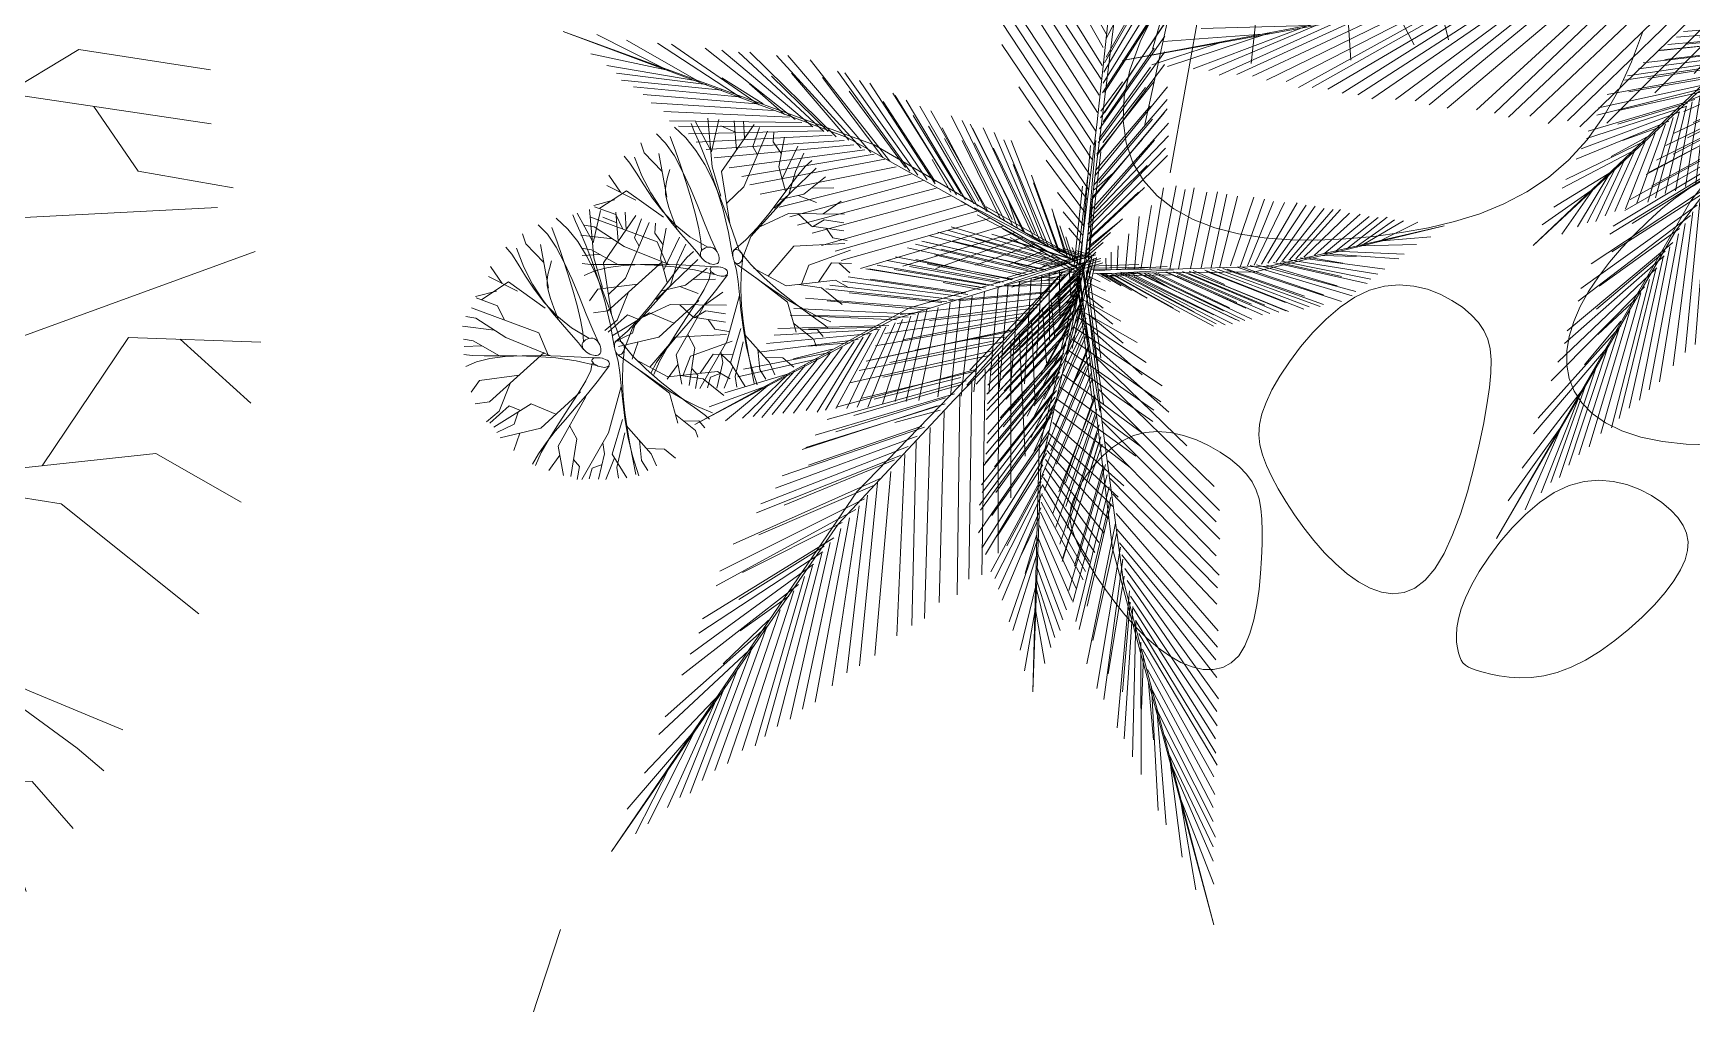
# Model space of a CAD drawing. Header units: metres. Extents: x 2 to 659295185, y -28 to 1124222152.
# Drawn here: x 658248.825 to 658249.57, y 1124154.619 to 1124155.054 of the extents above; entities that cross this region are included whole.
import ezdxf

# ---------------------------------------------------------------- set-up
doc = ezdxf.new("R2010")
doc.units = ezdxf.units.M
doc.header["$MEASUREMENT"] = 0
doc.linetypes.add('0', pattern=[0])
doc.layers.get('0').update_dxf_attribs({"linetype": 'CONTINUOUS'})
doc.layers.add('DPIC_Poligonal P1', color=7, linetype='CONTINUOUS', lineweight=50, true_color=0x46387c)

# ---------------------------------------------------------------- blocks, each defined once
blk = doc.blocks.new('FRESNO2')
at = {"color": 104, "linetype": '0', "lineweight": 0}
for p, q in [((-0.0331, 1.4824), (-0.0104, 1.605)), ((0.0954, 1.5304), (0.1462, 1.6097)), ((-0.5037, 1.1838), (-0.5017, 1.5355)), ((0.0963, 1.1896), (0.0954, 1.5304)), ((0.547, 1.358), (0.5503, 1.5502)), ((-0.6999, 1.2698), (-0.7295, 1.4634)), ((0.0959, 1.3288), (-0.0331, 1.4824)), ((0.7044, 1.2605), (0.7894, 1.415)), ((0.6885, 1.1683), (0.547, 1.358)), ((0.8559, 1.2138), (0.9079, 1.3602)), ((-0.9085, 1.1664), (-0.8961, 1.3559)), ((-0.8473, 1.0834), (-1.0042, 1.2961)), ((-0.2344, 0.7977), (-0.6999, 1.2698)), ((-0.0771, 0.9484), (0.1651, 1.2852)), ((0.6193, 0.7652), (0.7044, 1.2605)), ((0.6647, 1.0294), (0.8559, 1.2138)), ((1.0309, 0.8549), (1.1564, 1.2033)), ((-0.637, 0.8662), (-1.1385, 1.1749)), ((-0.3532, 0.9182), (-0.5037, 1.1838)), ((-0.5394, 1.1071), (-0.8473, 1.0834)), ((1.1325, 1.0135), (1.2291, 1.1206)), ((-1.1198, 0.8923), (-1.2111, 1.0615)), ((-0.7103, 0.5492), (-1.161, 1.0617)), ((0.7051, 0.813), (1.1325, 1.0135)), ((1.0511, 0.9108), (1.3464, 0.9986)), ((-1.0664, 0.5702), (-1.2838, 0.948)), ((-0.3793, 0.9446), (-0.637, 0.8662)), ((-0.0679, 0.4112), (-0.0771, 0.9484)), ((1.0908, 0.7724), (1.4056, 0.9208)), ((-1.236, 0.6486), (-1.3675, 0.8798)), ((-1.1657, 0.7427), (-1.1198, 0.8923)), ((0.5846, 0.6774), (1.0309, 0.8549)), ((1.2245, 0.8354), (1.344, 0.7622)), ((-1.0062, 0.225), (-1.4655, 0.8157)), ((-0.1475, 0.315), (-0.2344, 0.7977)), ((1.344, 0.7622), (1.4805, 0.8194)), ((0.9929, 0.6637), (1.0908, 0.7724)), ((0.8378, 0.6406), (1.548, 0.7466)), ((1.4298, 0.6156), (1.5845, 0.7011)), ((-1.29, 0.5899), (-1.571, 0.673)), ((-1.0654, 0.5848), (-1.236, 0.6486)), ((0.2517, 0.393), (0.8378, 0.6406)), ((1.1661, 0.3599), (1.6065, 0.6108)), ((1.4067, 0.4969), (1.4298, 0.6156)), ((-1.0843, 0.3254), (-1.0664, 0.5702)), ((-0.1866, 0.532), (-0.7103, 0.5492)), ((1.3948, 0.2242), (1.6553, 0.5218)), ((-1.4575, 0.2533), (-1.6483, 0.4869)), ((-1.275, 0.1761), (-1.3529, 0.425)), ((1.086, 0.1751), (1.1661, 0.3599)), ((-1.3367, 0.2248), (-1.6926, 0.3088)), ((1.4763, 0.3173), (1.7254, 0.3286)), ((-1.0835, 0.0249), (-1.3367, 0.2248)), ((-0.6317, 0.0371), (-1.0062, 0.225)), ((0.6514, 0.106), (1.3948, 0.2242)), ((-0.9447, 0.0362), (-1.7076, 0.1415)), ((-1.2144, 0.0106), (-1.4141, -0.2591)), ((0.6413, 0.0102), (1.3521, -0.104)), ((1.081, -0.0605), (1.1765, -0.4034)), ((-1.3163, -0.127), (-1.7884, -0.2331)), ((1.3521, -0.104), (1.7868, -0.4498)), ((1.5747, -0.2812), (1.8046, -0.2026)), ((-1.4141, -0.2591), (-1.7715, -0.4465)), ((-0.4201, -0.3034), (-0.8925, -0.8179)), ((-1.5717, -0.3417), (-1.6275, -0.5238)), ((1.1765, -0.4034), (1.7269, -0.6045)), ((1.3704, -0.4742), (1.5299, -0.4131)), ((1.5299, -0.4131), (1.7578, -0.5252)), ((-0.9163, -0.4583), (-1.6919, -0.6711)), ((-0.6035, -0.5032), (-0.9163, -0.4583)), ((1.3323, -0.4603), (1.379, -0.6174)), ((-1.6275, -0.5238), (-1.7348, -0.5978)), ((-1.3625, -0.5807), (-1.4095, -0.6981)), ((0.5101, -0.5865), (0.6944, -1.2177)), ((-0.628, -0.6235), (-0.8637, -0.9568)), ((0.5322, -0.6229), (0.3723, -0.9104)), ((1.379, -0.6174), (1.7198, -0.678)), ((0.5331, -0.6939), (1.4997, -0.8543)), ((1.1369, -0.7941), (1.5194, -0.6789)), ((1.5194, -0.6789), (1.7308, -0.7232)), ((-1.4095, -0.6981), (-1.6644, -0.7841)), ((0.978, -0.7677), (1.3589, -1.1395)), ((-0.8925, -0.8179), (-1.6512, -0.8688)), ((-1.428, -0.8538), (-1.6, -1.0069)), ((-1.2384, -0.8411), (-1.5235, -1.1054)), ((1.4997, -0.8543), (1.6374, -0.988)), ((0.3723, -0.9104), (0.6688, -1.8195)), ((-0.8637, -0.9568), (-1.3339, -1.4019)), ((-1.418, -1.0076), (-1.3622, -1.2011)), ((-1.0154, -1.0856), (-1.4112, -1.2787)), ((-1.0262, -1.1107), (-1.1944, -1.5005)), ((0.9355, -1.1333), (0.998, -1.5285)), ((1.3589, -1.1395), (1.5485, -1.1268)), ((-0.172, -1.1797), (-0.5622, -1.6244)), ((0.6944, -1.2177), (0.7398, -1.6917)), ((0.5239, -1.3751), (0.4316, -1.5661)), ((0.7118, -1.3987), (0.9321, -1.762)), ((0.9777, -1.4005), (1.133, -1.5793)), ((-0.4022, -1.4421), (-0.4479, -1.7802)), ((0.1139, -1.4761), (0.2001, -1.902)), ((0.998, -1.5285), (1.0618, -1.6468)), ((0.4316, -1.5661), (0.5268, -1.854)), ((0.16, -1.7039), (0.0771, -1.9636)), ((0.2873, -1.7005), (0.5168, -1.8711)), ((0.7398, -1.6917), (0.8036, -1.81)), ((-0.4479, -1.7802), (-0.5241, -1.8991))]:
    blk.add_line(p, q, dxfattribs=at)
at = {"color": 100, "linetype": '0', "lineweight": 0}
for points in [[(-0.0491, 0.1), (-0.0587, 0.2254), (-0.0659, 0.379), (-0.0737, 0.5548), (-0.0851, 0.7469), (-0.1031, 0.9494), (-0.1306, 1.1565), (-0.1706, 1.3621), (-0.2261, 1.5605)], [(-0.2135, 0.0148), (-0.1632, 0.2552), (-0.1344, 0.5061), (-0.1223, 0.7558), (-0.1218, 0.9928), (-0.1281, 1.2055), (-0.1363, 1.3823), (-0.1415, 1.5116), (-0.1387, 1.5818)], [(-0.0576, 0.057), (0.0135, 0.1518), (0.117, 0.2608), (0.2461, 0.3858), (0.3941, 0.5285), (0.5542, 0.6907), (0.7194, 0.8743), (0.8831, 1.081), (1.0384, 1.3126)], [(-0.175, 0.11), (0.009, 0.2262), (0.1801, 0.3555), (0.3405, 0.4954), (0.492, 0.6436), (0.6366, 0.7974), (0.7764, 0.9546), (0.9132, 1.1126), (1.049, 1.2689)], [(0.2479, -0.1048), (0.3331, -0.0585), (0.4819, -0.0249), (0.6778, 0.0001), (0.9041, 0.0211), (1.1445, 0.0423), (1.3823, 0.0681), (1.6011, 0.103), (1.7844, 0.1512)], [(-0.157, 0.1195), (-0.4538, 0.023), (-1.2066, 0.0712), (-1.502, -0.047), (-1.7644, -0.1109)], [(0.1364, 0.0937), (0.3733, 0.1024), (0.6072, 0.1), (0.8356, 0.0912), (1.0555, 0.0803), (1.2642, 0.072), (1.4588, 0.0707), (1.6367, 0.081), (1.795, 0.1074)], [(-0.1662, -0.0417), (-0.3786, -0.0008), (-0.6059, 0.0189), (-0.8386, 0.0234), (-1.0673, 0.0189), (-1.2825, 0.0113), (-1.4747, 0.0067), (-1.6346, 0.0113), (-1.7526, 0.0309)], [(-0.0975, 0.0027), (-0.3138, -0.2415), (-0.5044, -0.486), (-0.6699, -0.7234), (-0.8109, -0.9457), (-0.9278, -1.1456), (-1.0213, -1.3153), (-1.0919, -1.4471), (-1.1401, -1.5336)], [(-0.2135, 0.0148), (-0.3533, -0.2016), (-0.4888, -0.416), (-0.6156, -0.6286), (-0.7292, -0.8398), (-0.8255, -1.0498), (-0.9, -1.2591), (-0.9484, -1.4678), (-0.9663, -1.6765)], [(0.1116, -0.0379), (0.2739, -0.2689), (0.4344, -0.4922), (0.5925, -0.7029), (0.7477, -0.8961), (0.8994, -1.0669), (1.047, -1.2104), (1.1898, -1.3217), (1.3274, -1.3959)], [(0.2379, -0.0418), (0.355, -0.2897), (0.4934, -0.5265), (0.6432, -0.7487), (0.7945, -0.9527), (0.9375, -1.135), (1.0623, -1.2919), (1.1589, -1.4198), (1.2175, -1.5153)], [(-0.0192, -0.208), (-0.1047, -0.3756), (-0.2135, -0.5701), (-0.3347, -0.7825), (-0.4575, -1.0042), (-0.5711, -1.2264), (-0.6647, -1.4405), (-0.7276, -1.6375), (-0.7488, -1.8088)], [(0.1764, -0.3079), (0.1495, -0.4148), (0.1231, -0.559), (0.0919, -0.7342), (0.0504, -0.9337), (-0.0065, -1.151), (-0.0842, -1.3796), (-0.1881, -1.6128), (-0.3234, -1.8442)], [(0.0127, -0.345), (0.0515, -0.6118), (0.0473, -0.8651), (0.0115, -1.1023), (-0.0447, -1.3212), (-0.11, -1.5194), (-0.1731, -1.6942), (-0.2228, -1.8435), (-0.2477, -1.9647)], [(0.0961, -0.3746), (0.002, -0.4607), (-0.1075, -0.5844), (-0.2281, -0.7373), (-0.355, -0.911), (-0.4838, -1.097), (-0.6098, -1.2868), (-0.7284, -1.4722), (-0.8351, -1.6446)]]:
    blk.add_lwpolyline(points, dxfattribs=at)
for points in [[(-0.1686, -0.0388), (-0.1533, -0.0356), (-0.1366, -0.0276), (-0.1194, -0.016), (-0.1025, -0.0015), (-0.0867, 0.0149), (-0.073, 0.0322), (-0.0622, 0.0496), (-0.0552, 0.066), (-0.0526, 0.0807), (-0.054, 0.0936), (-0.0589, 0.1045), (-0.0667, 0.1134), (-0.077, 0.1202), (-0.0891, 0.125), (-0.1025, 0.1277), (-0.1167, 0.1282), (-0.131, 0.1265), (-0.1452, 0.1227), (-0.159, 0.1168), (-0.1718, 0.109), (-0.1835, 0.0993), (-0.1937, 0.0878), (-0.202, 0.0745), (-0.208, 0.0597), (-0.2117, 0.0434), (-0.2127, 0.0264), (-0.2114, 0.0097), (-0.2075, -0.0058), (-0.2013, -0.0194), (-0.1927, -0.03), (-0.1818, -0.0367)], [(0.0937, 0.0251), (0.0976, 0.0042), (0.1051, -0.0183), (0.1155, -0.0414), (0.1279, -0.064), (0.1419, -0.0852), (0.1566, -0.104), (0.1714, -0.1193), (0.1855, -0.1301), (0.1984, -0.1357), (0.2098, -0.1364), (0.2196, -0.1325), (0.2276, -0.1247), (0.2337, -0.1133), (0.2376, -0.099), (0.2394, -0.0821), (0.2387, -0.0631), (0.2355, -0.0427), (0.2301, -0.0214), (0.2227, -0.0001), (0.2135, 0.0205), (0.2029, 0.0396), (0.1911, 0.0566), (0.1783, 0.0707), (0.165, 0.081), (0.1513, 0.0871), (0.1378, 0.089), (0.1251, 0.0869), (0.1138, 0.0811), (0.1044, 0.0718), (0.0976, 0.0592), (0.0938, 0.0435)], [(-0.0246, -0.2816), (-0.0155, -0.305), (-0.001, -0.3256), (0.0176, -0.343), (0.0391, -0.3568), (0.0621, -0.3667), (0.0854, -0.3721), (0.1077, -0.3727), (0.1277, -0.368), (0.1444, -0.358), (0.1577, -0.3431), (0.1677, -0.3244), (0.1745, -0.3026), (0.1782, -0.2787), (0.179, -0.2535), (0.177, -0.2279), (0.1723, -0.2028), (0.1651, -0.179), (0.1556, -0.1572), (0.144, -0.1381), (0.1305, -0.1223), (0.1156, -0.1105), (0.0993, -0.1033), (0.0819, -0.1015), (0.0638, -0.1057), (0.0452, -0.1162), (0.027, -0.1323), (0.01, -0.1527), (-0.0049, -0.1765), (-0.0166, -0.2023), (-0.0244, -0.2292), (-0.0274, -0.256)]]:
    blk.add_lwpolyline(points, close=True, dxfattribs=at)
at = {"color": 3, "linetype": '0', "lineweight": 0}
blk.add_lwpolyline([(0.0753, -0.8138), (-0.0124, -0.9598), (-0.082, -1.0711), (-0.1399, -1.154), (-0.1927, -1.2152), (-0.247, -1.2612), (-0.3093, -1.2986), (-0.3862, -1.334), (-0.4842, -1.3739)], dxfattribs=at)
at = {"color": 104, "linetype": '0', "lineweight": 0}
blk.add_lwpolyline([(0.0648, -1.0491), (0.0925, -1.6503), (0.4956, -1.7837)], dxfattribs=at)
blk = doc.blocks.new('JUNIPER1')
at = {"color": 104, "linetype": 'Continuous', "lineweight": 0}
for p, q in [((0.0566, 0.3686), (-0.0413, 0.6015)), ((0.0641, 0.3915), (-0.031, 0.6242)), ((0.0468, 0.3152), (-0.0641, 0.5402)), ((0.0516, 0.3386), (-0.0537, 0.5628)), ((0.0627, 0.3822), (0.1871, 0.5634)), ((0.0402, 0.2885), (-0.0738, 0.5229)), ((-0.6926, 0.4194), (-0.8014, 0.4911)), ((0.0343, 0.2597), (-0.08, 0.4939)), ((0.053, 0.3265), (0.1812, 0.496)), ((0.0557, 0.3424), (0.1804, 0.5099)), ((-0.6836, 0.4147), (-0.8156, 0.4595)), ((-0.636, 0.3902), (-0.7521, 0.4753)), ((-0.5686, 0.3548), (-0.7002, 0.4642)), ((-0.5395, 0.3393), (-0.6765, 0.4599)), ((0.0276, 0.2284), (-0.0953, 0.4723)), ((0.0494, 0.308), (0.1751, 0.467)), ((0.0595, 0.3518), (0.1544, 0.4819)), ((-0.6405, 0.3926), (-0.7906, 0.4362)), ((-0.4813, 0.3074), (-0.6202, 0.4463)), ((-0.4525, 0.2912), (-0.592, 0.4395)), ((-0.4348, 0.2812), (-0.5639, 0.4327)), ((-0.4149, 0.2696), (-0.5446, 0.4309)), ((0.0152, 0.1814), (-0.1105, 0.4314)), ((0.0222, 0.2049), (-0.0986, 0.4455)), ((0.0464, 0.2922), (0.1752, 0.4478)), ((-0.6249, 0.3845), (-0.7754, 0.4215)), ((-0.6, 0.3715), (-0.7682, 0.4083)), ((-0.3743, 0.2456), (-0.5001, 0.4195)), ((-0.3591, 0.2363), (-0.4808, 0.4177)), ((-0.3287, 0.2177), (-0.4438, 0.4059)), ((0.0381, 0.25), (0.1664, 0.3974)), ((0.0457, 0.2576), (0.1693, 0.4023)), ((0.0501, 0.2928), (0.1525, 0.4169)), ((-0.5727, 0.357), (-0.7495, 0.3946)), ((-0.5437, 0.3416), (-0.7343, 0.3799)), ((-0.5326, 0.3402), (-0.5974, 0.3924)), ((-0.498, 0.318), (-0.5519, 0.3769)), ((-0.4275, 0.2807), (-0.5128, 0.3857)), ((-0.3937, 0.2615), (-0.4779, 0.3867)), ((-0.3396, 0.2257), (-0.4265, 0.373)), ((-0.2964, 0.197), (-0.3995, 0.3808)), ((-0.2836, 0.1887), (-0.3872, 0.3769)), ((0.0098, 0.1534), (-0.1151, 0.3939)), ((0.0343, 0.2315), (0.1637, 0.376)), ((-0.5169, 0.327), (-0.7226, 0.3642)), ((-0.4902, 0.3124), (-0.7029, 0.347)), ((-0.3033, 0.204), (-0.384, 0.3448)), ((-0.2686, 0.1788), (-0.3641, 0.3607)), ((-0.256, 0.1704), (-0.3473, 0.3543)), ((0.0293, 0.2078), (0.1604, 0.3493)), ((0.0417, 0.2426), (0.1431, 0.3579)), ((-0.4701, 0.3011), (-0.6947, 0.3301)), ((-0.4547, 0.2924), (-0.6805, 0.319)), ((-0.2552, 0.1743), (-0.3281, 0.3207)), ((-0.2261, 0.1578), (-0.3097, 0.3328)), ((-0.222, 0.1475), (-0.3065, 0.3281)), ((-0.2072, 0.1373), (-0.2887, 0.3181)), ((0.0043, 0.1296), (-0.0943, 0.3185)), ((0.0247, 0.1866), (0.1577, 0.3278)), ((0.0321, 0.2152), (0.1329, 0.3261)), ((-0.4369, 0.2824), (-0.6653, 0.3043)), ((-0.4214, 0.2734), (-0.6536, 0.2885)), ((-0.2144, 0.1487), (-0.28, 0.2909)), ((-0.1883, 0.1241), (-0.2666, 0.3055)), ((-0.1714, 0.1122), (-0.2489, 0.2955)), ((0.017, 0.1524), (0.158, 0.2894)), ((0.0248, 0.1896), (0.136, 0.3007)), ((0.0373, 0.2075), (0.1204, 0.2925)), ((0.0399, 0.261), (0.0829, 0.3067)), ((-0.4017, 0.2619), (-0.6384, 0.2738)), ((-0.3862, 0.2528), (-0.6266, 0.2581)), ((-0.1939, 0.1295), (-0.2558, 0.2697)), ((-0.1741, 0.1133), (-0.2327, 0.2641)), ((-0.1444, 0.0927), (-0.2153, 0.2826)), ((-0.132, 0.0838), (-0.1976, 0.2726)), ((-0.1133, 0.0701), (-0.1843, 0.265)), ((-0.1127, 0.0686), (-0.1815, 0.2577)), ((-0.0988, 0.0594), (-0.1631, 0.2561)), ((0.0002, 0.1133), (-0.0841, 0.2589)), ((0.0135, 0.1368), (0.1553, 0.268)), ((0.0191, 0.1615), (0.1247, 0.2601)), ((-0.3689, 0.2423), (-0.6026, 0.2384)), ((-0.3537, 0.233), (-0.583, 0.2211)), ((-0.1853, 0.1322), (-0.2309, 0.2456)), ((-0.1515, 0.0979), (-0.2012, 0.2388)), ((-0.132, 0.0945), (-0.181, 0.2323)), ((-0.0885, 0.0516), (-0.1454, 0.2461)), ((-0.0762, 0.0425), (-0.1302, 0.2314)), ((-0.067, 0.0355), (-0.1183, 0.2292)), ((0.0036, 0.0948), (0.1528, 0.2273)), ((0.0068, 0.1121), (0.1478, 0.2465)), ((0.0079, 0.1132), (0.1533, 0.2519)), ((0.0228, 0.1405), (0.126, 0.2373)), ((-0.3363, 0.2223), (-0.5712, 0.2054)), ((-0.3189, 0.2068), (-0.5551, 0.1871)), ((-0.2311, 0.1531), (-0.2561, 0.2123)), ((-0.1159, 0.0719), (-0.1602, 0.2005)), ((-0.0969, 0.0671), (-0.1498, 0.2197)), ((-0.0245, 0.0049), (0.0159, 0.2049)), ((-0.0147, 0.0125), (0.0256, 0.2125)), ((0.0004, 0.0816), (0.1501, 0.2059)), ((0.0087, 0.1164), (0.1054, 0.2053)), ((0.011, 0.0955), (0.1256, 0.2013)), ((-0.2945, 0.1914), (-0.5257, 0.1613)), ((-0.2758, 0.1786), (-0.5095, 0.143)), ((-0.0813, 0.0432), (-0.1196, 0.1876)), ((-0.0061, 0.0909), (-0.0625, 0.1888)), ((-0.0063, 0.0543), (0.1447, 0.1727)), ((-0.0034, 0.0661), (0.1425, 0.1855)), ((-0.2548, 0.1628), (-0.4978, 0.1272)), ((-0.2318, 0.147), (-0.4747, 0.1111)), ((-0.0577, 0.0286), (-0.0903, 0.1661)), ((-0.0602, 0.0338), (-0.0887, 0.1525)), ((-0.0312, 0.0038), (0.0052, 0.1544)), ((-0.0045, 0.0715), (0.108, 0.1597)), ((0.013, 0.1289), (0.0538, 0.1569)), ((-0.2069, 0.1294), (-0.4611, 0.0882)), ((-0.1883, 0.1159), (-0.4389, 0.0756)), ((-0.0313, 0.0167), (-0.1739, 0.1214)), ((-0.1252, 0.0806), (-0.1357, 0.1316)), ((-0.0112, 0.0696), (-0.0495, 0.1314)), ((-0.0355, 0.0047), (-0.0057, 0.1374)), ((-0.0104, 0.0117), (0.0097, 0.1201)), ((-0.0091, 0.0425), (0.0994, 0.1227)), ((-0.0055, 0.0469), (0.0881, 0.1163)), ((0.0923, -0.0174), (0.1316, 0.1182)), ((0.1097, -0.0181), (0.1533, 0.1193)), ((-0.1702, 0.1008), (-0.4307, 0.0588)), ((-0.1477, 0.0857), (-0.3997, 0.0412)), ((-0.0616, 0.0072), (-0.2607, 0.0877)), ((-0.0494, 0.0092), (-0.2425, 0.0882)), ((-0.0402, 0.0107), (-0.2369, 0.0941)), ((-0.0302, 0.0002), (-0.1904, 0.1095)), ((-0.0452, 0.0192), (-0.0627, 0.1048)), ((-0.0501, 0.0306), (-0.0608, 0.0942)), ((-0.0153, 0.0534), (-0.0437, 0.0973)), ((0.0769, -0.016), (0.1074, 0.0909)), ((0.126, -0.0208), (0.1681, 0.1114)), ((0.1412, -0.0221), (0.1836, 0.1122)), ((0.1612, -0.0236), (0.2043, 0.1024)), ((0.1794, -0.0246), (0.2227, 0.1012)), ((0.1969, -0.0265), (0.2376, 0.0954)), ((0.2117, -0.0274), (0.2556, 0.0898)), ((-0.1289, 0.0721), (-0.3269, 0.0366)), ((-0.1167, -0.0022), (-0.3156, 0.0671)), ((-0.1046, -0.0001), (-0.301, 0.0718)), ((-0.0863, 0.0031), (-0.29, 0.0754)), ((-0.0847, 0.0026), (-0.2823, 0.0728)), ((-0.0719, 0.0055), (-0.2754, 0.0829)), ((-0.1161, 0.0623), (-0.2716, 0.0265)), ((-0.1146, 0.0062), (-0.2584, 0.0581)), ((-0.0786, 0.0113), (-0.2373, 0.0695)), ((-0.0516, 0.0066), (-0.1983, 0.0687)), ((-0.031, 0.0122), (-0.1695, 0.0738)), ((-0.0366, 0.0138), (-0.1563, 0.0667)), ((-0.0316, -0.007), (-0.1502, 0.0814)), ((-0.0338, -0.0111), (-0.1391, 0.0645)), ((-0.0313, 0.0167), (-0.1187, 0.0742)), ((-0.0405, 0.0176), (-0.0525, 0.0745)), ((-0.0183, 0.0402), (-0.0372, 0.0686)), ((-0.013, 0.0266), (0.0555, 0.0737)), ((-0.0048, 0.0355), (0.0469, 0.0681)), ((0.0661, -0.0148), (0.0843, 0.0745)), ((0.2299, -0.0275), (0.2829, 0.0847)), ((0.2463, -0.0308), (0.301, 0.0791)), ((0.259, -0.0307), (0.3159, 0.0733)), ((0.2702, -0.0306), (0.3341, 0.0699)), ((0.2829, -0.0304), (0.3554, 0.0667)), ((0.2939, -0.0301), (0.3703, 0.0609)), ((0.308, -0.0296), (0.3854, 0.0574)), ((-0.2224, -0.0238), (-0.4218, 0.0297)), ((-0.2018, -0.0132), (-0.3905, 0.0397)), ((-0.1909, -0.0168), (-0.3852, 0.0389)), ((-0.177, -0.0139), (-0.3706, 0.0437)), ((-0.1591, -0.0103), (-0.3523, 0.0496)), ((-0.1898, -0.0115), (-0.3426, 0.0329)), ((-0.1429, -0.0071), (-0.3376, 0.0544)), ((-0.1658, -0.0104), (-0.3155, 0.035)), ((-0.1447, -0.0081), (-0.3035, 0.0457)), ((-0.1657, -0.0037), (-0.2855, 0.0358)), ((-0.1237, -0.0035), (-0.2704, 0.0497)), ((-0.0888, 0.0027), (-0.2224, 0.0519)), ((-0.0987, 0.0482), (-0.2032, 0.0244)), ((-0.0819, 0.0357), (-0.1488, 0.018)), ((-0.0184, 0.0142), (-0.1039, 0.0542)), ((-0.0305, 0.018), (-0.0934, 0.0491)), ((-0.0156, 0.0161), (-0.0724, 0.0425)), ((-0.0096, 0.0158), (-0.0514, 0.0358)), ((-0.036, 0.0126), (-0.0441, 0.0547)), ((-0.028, 0.0055), (-0.0358, 0.035)), ((-0.0005, 0.0165), (-0.0305, 0.0292)), ((-0.0156, 0.0151), (0.0183, 0.0377)), ((0.0368, -0.0111), (0.043, 0.0289)), ((0.0508, -0.0126), (0.0632, 0.0473)), ((0.3191, -0.0292), (0.4003, 0.0516)), ((0.3314, -0.0285), (0.4154, 0.048)), ((0.3422, -0.028), (0.4277, 0.0465)), ((0.3562, -0.0272), (0.4424, 0.0385)), ((0.3746, -0.0258), (0.4606, 0.0351)), ((0.3929, -0.0245), (0.4755, 0.0294)), ((-0.2882, -0.0398), (-0.4987, 0.0019)), ((-0.2593, -0.0325), (-0.4621, 0.0138)), ((-0.2478, -0.0296), (-0.4547, 0.019)), ((-0.2341, -0.0264), (-0.4328, 0.0234)), ((-0.2679, -0.0325), (-0.4238, 0.0019)), ((-0.2259, -0.021), (-0.3846, 0.0214)), ((-0.1988, -0.019), (-0.2617, 0.0009)), ((-0.0089, 0.0174), (-0.1587, -0.0148)), ((-0.012, 0.0211), (-0.1522, -0.0032)), ((-0.0997, 0.0022), (-0.1505, 0.026)), ((0.0038, 0.012), (-0.146, -0.0202)), ((-0.0693, 0.0261), (-0.1172, 0.0123)), ((0.0102, 0.0069), (-0.1077, -0.0125)), ((-0.012, 0.0211), (-0.0917, 0.0023)), ((-0.0588, 0.0185), (-0.09, 0.009)), ((0.0133, 0.0032), (-0.0886, -0.0158)), ((-0.0243, 0.0001), (-0.0734, -0.1334)), ((-0.0195, 0.001), (-0.0665, -0.1448)), ((-0.0085, 0.0093), (-0.0555, -0.1365)), ((-0.0448, 0.0018), (-0.0479, -0.0491)), ((-0.0243, 0.0001), (-0.0478, -0.0783)), ((-0.0009, 0.0123), (-0.0431, -0.0995)), ((-0.0146, 0.0078), (-0.0405, -0.0118)), ((-0.032, 0.0037), (-0.0332, -0.0334)), ((0.0039, 0.0131), (-0.0307, -0.0847)), ((-0.0218, 0.0056), (-0.0221, -0.0189)), ((-0.019, 0.0045), (0.0039, 0.0225)), ((-0.0112, 0.0003), (0.0743, -0.0067)), ((0.0176, -0.0092), (0.0196, 0.0103)), ((0.0262, -0.0099), (0.0297, 0.0195)), ((0.4125, -0.0228), (0.4906, 0.0258)), ((0.4309, -0.0211), (0.5059, 0.0244)), ((0.4476, -0.0195), (0.5177, 0.0185)), ((0.458, -0.0184), (0.5328, 0.0149)), ((0.4865, -0.0154), (0.5571, 0.0097)), ((-0.3279, -0.0508), (-0.5281, -0.0241)), ((-0.3147, -0.0471), (-0.5207, -0.0135)), ((-0.299, -0.0416), (-0.4627, -0.0071)), ((-0.215, -0.0276), (-0.2534, -0.1954)), ((-0.053, -0.0098), (-0.2416, -0.178)), ((-0.057, -0.0056), (-0.2336, -0.1528)), ((-0.1933, -0.023), (-0.2314, -0.1909)), ((-0.0369, -0.0098), (-0.2255, -0.178)), ((-0.1695, -0.0183), (-0.2059, -0.1963)), ((-0.1514, -0.0151), (-0.1876, -0.1903)), ((-0.0289, -0.014), (-0.1774, -0.1359)), ((-0.065, -0.0225), (-0.173, -0.0159)), ((-0.1318, -0.0131), (-0.1694, -0.1953)), ((-0.0803, -0.025), (-0.1598, -0.017)), ((-0.057, -0.0056), (-0.1573, -0.0981)), ((-0.0249, -0.0182), (-0.1533, -0.1275)), ((-0.0261, -0.0207), (-0.1486, -0.1099)), ((-0.1111, -0.0084), (-0.1437, -0.1869)), ((-0.0302, -0.0248), (-0.1359, -0.102)), ((-0.0614, -0.017), (-0.1333, -0.0131)), ((-0.0927, -0.0051), (-0.1179, -0.1457)), ((-0.0538, -0.0131), (-0.1068, -0.0091)), ((-0.0216, -0.0089), (-0.0989, -0.0629)), ((-0.0798, -0.0032), (-0.0922, -0.1182)), ((-0.0308, -0.0175), (-0.0892, -0.0563)), ((-0.0425, -0.0052), (-0.0803, -0.0052)), ((-0.0217, -0.0054), (-0.073, -0.0415)), ((-0.0615, -0.001), (-0.07, -0.0782)), ((-0.0185, -0.0004), (-0.0568, -0.0266)), ((-0.0284, -0.0234), (-0.0557, -0.0582)), ((-0.0277, -0.011), (-0.0455, -0.0375)), ((-0.0343, -0.0214), (-0.0318, -0.2283)), ((-0.0343, -0.0214), (-0.0277, -0.144)), ((-0.0299, -0.021), (-0.0209, -0.2482)), ((-0.0223, -0.0098), (-0.0133, -0.2369)), ((-0.0192, -0.0259), (0.0123, -0.0454)), ((-0.0161, -0.0065), (-0.0151, -0.1794)), ((-0.0158, -0.0161), (0.0053, -0.0286)), ((-0.004, -0.0088), (0.1219, -0.0156)), ((-0.0007, -0.0133), (0.0231, -0.03)), ((0.0061, -0.0158), (0.132, -0.0226)), ((0.0068, -0.0147), (0.04, -0.0398)), ((0.0085, -0.0195), (0.1259, -0.0305)), ((0.0085, -0.0195), (0.0756, -0.0217)), ((0.0117, -0.0163), (0.0568, -0.0497)), ((0.0142, -0.0154), (0.082, -0.0659)), ((0.024, -0.021), (0.0737, -0.0595)), ((0.0247, -0.0165), (0.1348, -0.0958)), ((0.0292, -0.0189), (0.1244, -0.0873)), ((0.0324, -0.0173), (0.1891, -0.1267)), ((0.0402, -0.0181), (0.194, -0.1232)), ((0.0422, -0.0165), (0.1589, -0.098)), ((0.0504, -0.0191), (0.2091, -0.1267)), ((0.059, -0.02), (0.2216, -0.1261)), ((0.0641, -0.0261), (0.1911, -0.1071)), ((0.0697, -0.0204), (0.228, -0.1195)), ((0.071, -0.0212), (0.2342, -0.1233)), ((0.0731, -0.0214), (0.18, -0.0898)), ((0.0821, -0.0234), (0.1225, -0.0534)), ((0.0864, -0.0227), (0.2435, -0.1228)), ((0.0965, -0.0235), (0.2559, -0.1221)), ((0.1023, -0.024), (0.2198, -0.0984)), ((0.1185, -0.0253), (0.2749, -0.1168)), ((0.12, -0.025), (0.2473, -0.1024)), ((0.132, -0.0263), (0.2874, -0.1162)), ((0.1376, -0.0277), (0.258, -0.0965)), ((0.1471, -0.0273), (0.3029, -0.1154)), ((0.1588, -0.028), (0.3153, -0.1147)), ((0.1655, -0.028), (0.216, -0.0576)), ((0.35, -0.0275), (0.4915, -0.0633)), ((0.3626, -0.0277), (0.4212, -0.045)), ((0.3887, -0.0282), (0.4455, -0.0363)), ((0.3901, -0.0247), (0.5176, -0.0489)), ((0.4097, -0.023), (0.5275, -0.0419)), ((0.455, -0.0187), (0.5505, -0.0276)), ((0.4925, -0.0147), (0.5761, -0.0176)), ((-0.3791, -0.0663), (-0.5593, -0.0548)), ((-0.3624, -0.0612), (-0.5519, -0.0442)), ((-0.3765, -0.0622), (-0.5001, -0.0517)), ((-0.3486, -0.0531), (-0.4907, -0.0301)), ((-0.3382, -0.0538), (-0.4141, -0.1959)), ((-0.3232, -0.0495), (-0.3885, -0.193)), ((-0.3099, -0.0458), (-0.3666, -0.1913)), ((-0.2948, -0.0416), (-0.3483, -0.1935)), ((-0.104, -0.0544), (-0.348, -0.0593)), ((-0.0924, -0.0449), (-0.3411, -0.0449)), ((-0.2751, -0.0403), (-0.3264, -0.1946)), ((-0.2536, -0.0346), (-0.2935, -0.1921)), ((-0.236, -0.0309), (-0.2716, -0.1931)), ((-0.0808, -0.0354), (-0.2559, -0.0304)), ((-0.0879, -0.0369), (-0.2392, -0.0329)), ((-0.0371, -0.0498), (-0.2063, -0.1819)), ((-0.0294, -0.0295), (-0.2, -0.1582)), ((-0.0327, -0.0382), (-0.1976, -0.1659)), ((-0.0315, -0.0414), (-0.1587, -0.1373)), ((-0.0281, -0.0549), (-0.1137, -0.1746)), ((-0.082, -0.0511), (-0.0832, -0.1172)), ((-0.0282, -0.0366), (-0.083, -0.1084)), ((-0.034, -0.0487), (-0.0761, -0.0998)), ((-0.0692, -0.0402), (-0.0694, -0.0835)), ((-0.0297, -0.031), (-0.0659, -0.079)), ((-0.0299, -0.0537), (0.0327, -0.0997)), ((-0.0239, -0.0379), (0.0186, -0.066)), ((-0.0199, -0.0496), (0.0053, -0.0742)), ((0.0942, -0.0299), (0.2092, -0.1026)), ((0.1371, -0.033), (0.2332, -0.0906)), ((0.1575, -0.032), (0.2805, -0.1007)), ((0.1675, -0.0333), (0.3196, -0.1165)), ((0.1853, -0.0293), (0.3461, -0.1153)), ((0.1879, -0.0322), (0.316, -0.1006)), ((0.195, -0.0297), (0.3556, -0.1127)), ((0.2066, -0.0301), (0.3741, -0.1139)), ((0.2163, -0.0303), (0.3805, -0.1114)), ((0.2234, -0.0322), (0.3497, -0.0936)), ((0.2407, -0.0308), (0.4115, -0.1098)), ((0.2497, -0.0317), (0.3825, -0.0948)), ((0.2631, -0.0307), (0.4308, -0.1023)), ((0.2742, -0.0306), (0.4376, -0.0954)), ((0.2914, -0.0332), (0.4072, -0.0825)), ((0.3034, -0.0298), (0.4587, -0.0845)), ((0.3151, -0.032), (0.4165, -0.0673)), ((0.3176, -0.0293), (0.4655, -0.0777)), ((0.33, -0.0286), (0.4785, -0.0705)), ((-0.4174, -0.0789), (-0.5887, -0.0807)), ((-0.3937, -0.0711), (-0.574, -0.0677)), ((-0.4247, -0.0813), (-0.52, -0.1894)), ((-0.4323, -0.0827), (-0.5034, -0.0805)), ((-0.4082, -0.0759), (-0.5017, -0.1944)), ((-0.3955, -0.0717), (-0.4871, -0.1924)), ((-0.3809, -0.0669), (-0.4688, -0.1919)), ((-0.3679, -0.0629), (-0.4506, -0.1941)), ((-0.3512, -0.0578), (-0.4323, -0.1936)), ((-0.1324, -0.0777), (-0.3895, -0.0931)), ((-0.1194, -0.067), (-0.3711, -0.0738)), ((-0.1408, -0.0725), (-0.3414, -0.0884)), ((-0.1068, -0.0606), (-0.2922, -0.0606)), ((-0.0458, -0.0732), (-0.2103, -0.2135)), ((-0.0408, -0.0595), (-0.2095, -0.197)), ((-0.0446, -0.072), (-0.2042, -0.2081)), ((-0.0491, -0.0624), (-0.1788, -0.1708)), ((-0.0467, -0.0755), (-0.1561, -0.1667)), ((-0.0281, -0.0685), (-0.1455, -0.2424)), ((-0.028, -0.082), (-0.1403, -0.2554)), ((-0.1191, -0.0813), (-0.1293, -0.2234)), ((-0.0306, -0.0607), (-0.1044, -0.1643)), ((-0.0981, -0.064), (-0.1017, -0.1558)), ((-0.0419, -0.0828), (0.0672, -0.175)), ((-0.0371, -0.0707), (0.0563, -0.1389)), ((-0.0196, -0.0647), (0.0184, -0.103)), ((-0.0196, -0.0833), (0.0322, -0.1377)), ((-0.4876, -0.1036), (-0.6291, -0.1185)), ((-0.4645, -0.0953), (-0.6181, -0.1067)), ((-0.5125, -0.1128), (-0.5967, -0.1926)), ((-0.4909, -0.1048), (-0.5784, -0.1894)), ((-0.4679, -0.0964), (-0.5601, -0.1889)), ((-0.4463, -0.0889), (-0.5419, -0.1911)), ((-0.4633, -0.0905), (-0.5314, -0.0989)), ((-0.1735, -0.1118), (-0.4217, -0.1317)), ((-0.1504, -0.0926), (-0.4079, -0.1172)), ((-0.1484, -0.0924), (-0.3981, -0.1161)), ((-0.1863, -0.1082), (-0.3679, -0.1241)), ((-0.1536, -0.0952), (-0.3225, -0.1082)), ((-0.1673, -0.1042), (-0.2317, -0.1003)), ((-0.0564, -0.1022), (-0.2159, -0.2398)), ((-0.0523, -0.0906), (-0.2127, -0.2248)), ((-0.1585, -0.1119), (-0.1892, -0.3778)), ((-0.0627, -0.0962), (-0.1795, -0.1947)), ((-0.0588, -0.1088), (-0.1783, -0.2093)), ((-0.1422, -0.0988), (-0.1569, -0.3102)), ((-0.0279, -0.0999), (-0.1427, -0.2797)), ((-0.0257, -0.0874), (-0.1132, -0.2171)), ((-0.0517, -0.0852), (-0.0978, -0.1174)), ((-0.0482, -0.1004), (0.09, -0.2179)), ((-0.0195, -0.1078), (0.0585, -0.1953)), ((-0.5848, -0.1404), (-0.6842, -0.1638)), ((-0.5778, -0.1377), (-0.6588, -0.191)), ((-0.5408, -0.1234), (-0.6548, -0.1433)), ((-0.5443, -0.1248), (-0.6295, -0.1897)), ((-0.5321, -0.1202), (-0.6113, -0.1892)), ((-0.1887, -0.1247), (-0.4401, -0.151)), ((-0.1975, -0.1321), (-0.383, -0.1479)), ((-0.1816, -0.1314), (-0.2214, -0.4694)), ((-0.0653, -0.1273), (-0.2159, -0.2652)), ((-0.0654, -0.1294), (-0.1913, -0.24)), ((-0.0279, -0.115), (-0.1402, -0.3035)), ((-0.0277, -0.1361), (-0.1348, -0.3301)), ((-0.0268, -0.1345), (-0.1309, -0.3226)), ((-0.0348, -0.118), (-0.1202, -0.2672)), ((-0.0276, -0.1398), (-0.0998, -0.2652)), ((-0.0627, -0.1386), (0.071, -0.2576)), ((-0.0545, -0.1207), (0.0844, -0.2443)), ((-0.0201, -0.1338), (0.0961, -0.2638)), ((-0.2218, -0.1527), (-0.4678, -0.1896)), ((-0.2241, -0.1558), (-0.4246, -0.1796)), ((-0.2506, -0.1637), (-0.4019, -0.1835)), ((-0.2078, -0.1551), (-0.2536, -0.5032)), ((-0.0765, -0.1603), (-0.2231, -0.2991)), ((-0.0707, -0.1429), (-0.2191, -0.2803)), ((-0.0849, -0.1701), (-0.1998, -0.2802)), ((-0.0739, -0.1488), (-0.1881, -0.2558)), ((-0.0797, -0.1454), (-0.1738, -0.2294)), ((-0.0274, -0.1631), (-0.1329, -0.3479)), ((-0.0355, -0.1699), (-0.1119, -0.3059)), ((-0.0689, -0.156), (0.067, -0.2764)), ((-0.0288, -0.1545), (-0.0615, -0.1972)), ((-0.0202, -0.1526), (0.1203, -0.3246)), ((-0.2647, -0.1901), (-0.5092, -0.233)), ((-0.2421, -0.1703), (-0.4862, -0.2089)), ((-0.2808, -0.1954), (-0.4738, -0.2311)), ((-0.2506, -0.1756), (-0.4398, -0.2073)), ((-0.2553, -0.1923), (-0.2997, -0.5321)), ((-0.2324, -0.173), (-0.2767, -0.508)), ((-0.0895, -0.1814), (-0.2296, -0.3184)), ((-0.0809, -0.1738), (-0.2263, -0.3142)), ((-0.083, -0.1817), (-0.1317, -0.2262)), ((-0.0271, -0.181), (-0.1304, -0.3718)), ((-0.0269, -0.1913), (-0.1052, -0.33)), ((-0.0767, -0.1789), (0.0496, -0.2959)), ((-0.0198, -0.1798), (0.1585, -0.3991)), ((-0.296, -0.2073), (-0.5343, -0.2549)), ((-0.2822, -0.2056), (-0.5276, -0.2523)), ((-0.2922, -0.2152), (-0.3717, -0.2271)), ((-0.2852, -0.2182), (-0.3319, -0.5418)), ((-0.0906, -0.2045), (-0.2366, -0.3504)), ((-0.0941, -0.2159), (-0.2366, -0.3631)), ((-0.0947, -0.2061), (-0.2109, -0.3224)), ((-0.0263, -0.22), (-0.1209, -0.4129)), ((-0.0256, -0.2233), (-0.1064, -0.3771)), ((-0.0912, -0.2198), (0.0314, -0.3318)), ((-0.0836, -0.2), (0.0425, -0.3171)), ((-0.0183, -0.2115), (0.1629, -0.4408)), ((-0.3365, -0.2546), (-0.5875, -0.315)), ((-0.3219, -0.2412), (-0.5737, -0.2957)), ((-0.3262, -0.239), (-0.5268, -0.2826)), ((-0.3125, -0.2424), (-0.3596, -0.5659)), ((-0.0983, -0.2294), (-0.2438, -0.3843)), ((-0.1015, -0.2408), (-0.243, -0.3932)), ((-0.1058, -0.2483), (-0.2136, -0.366)), ((-0.0256, -0.2442), (-0.1183, -0.4368)), ((-0.0266, -0.2531), (-0.0974, -0.4034)), ((-0.0968, -0.2369), (0.0196, -0.3502)), ((-0.0335, -0.2464), (-0.0934, -0.3634)), ((-0.0195, -0.2389), (0.1549, -0.4596)), ((-0.3538, -0.2704), (-0.6151, -0.3392)), ((-0.3611, -0.2835), (-0.4102, -0.59)), ((-0.3389, -0.2639), (-0.3826, -0.5756)), ((-0.1097, -0.2695), (-0.251, -0.4309)), ((-0.1135, -0.2797), (-0.2252, -0.4043)), ((-0.0248, -0.2712), (-0.1152, -0.4665)), ((-0.1114, -0.2761), (-0.0065, -0.3984)), ((-0.1027, -0.2584), (0.0053, -0.38)), ((-0.019, -0.2658), (0.1581, -0.4894)), ((-0.3683, -0.2841), (-0.6243, -0.3536)), ((-0.3792, -0.2905), (-0.576, -0.346)), ((-0.3882, -0.3096), (-0.4517, -0.619)), ((-0.1165, -0.2961), (-0.2487, -0.4577)), ((-0.12, -0.3094), (-0.2432, -0.4693)), ((-0.1187, -0.3047), (-0.0271, -0.4329)), ((-0.1153, -0.2913), (-0.0176, -0.4131)), ((-0.0295, -0.3028), (-0.1143, -0.4965)), ((-0.024, -0.2922), (-0.1126, -0.4903)), ((-0.0293, -0.2855), (-0.0996, -0.4407)), ((-0.0231, -0.3047), (-0.0537, -0.367)), ((-0.018, -0.3015), (0.1485, -0.5174)), ((-0.4047, -0.3184), (-0.6704, -0.4019)), ((-0.4183, -0.3296), (-0.625, -0.3909)), ((-0.413, -0.3265), (-0.4793, -0.6335)), ((-0.1283, -0.3284), (-0.2193, -0.44)), ((-0.1256, -0.333), (-0.0485, -0.4712)), ((-0.1225, -0.3197), (-0.0374, -0.4565)), ((-0.022, -0.3402), (-0.109, -0.5471)), ((-0.0168, -0.3342), (0.1495, -0.5504)), ((-0.4547, -0.3674), (-0.7072, -0.4694)), ((-0.4381, -0.3511), (-0.698, -0.4453)), ((-0.4488, -0.3615), (-0.5299, -0.6624)), ((-0.4321, -0.3452), (-0.5023, -0.6431)), ((-0.1282, -0.3444), (-0.2377, -0.5001)), ((-0.1321, -0.3615), (-0.2322, -0.5117)), ((-0.1343, -0.3571), (-0.2053, -0.459)), ((-0.1325, -0.3633), (-0.0682, -0.502)), ((-0.1295, -0.35), (-0.0572, -0.4873)), ((-0.0211, -0.358), (-0.1043, -0.5677)), ((-0.0253, -0.3419), (-0.0945, -0.5069)), ((-0.0168, -0.3649), (0.1443, -0.572)), ((-0.4807, -0.3868), (-0.6601, -0.4522)), ((-0.484, -0.3969), (-0.5852, -0.6962)), ((-0.4676, -0.3802), (-0.5622, -0.6865)), ((-0.1353, -0.3766), (-0.2283, -0.531)), ((-0.1384, -0.3914), (-0.0825, -0.5317)), ((-0.1356, -0.3784), (-0.0769, -0.518)), ((-0.02, -0.379), (-0.1033, -0.6007)), ((-0.0189, -0.3969), (-0.0992, -0.6154)), ((-0.0158, -0.3915), (0.1397, -0.5995)), ((-0.498, -0.4112), (-0.7372, -0.5225)), ((-0.5158, -0.4236), (-0.6718, -0.4971)), ((-0.505, -0.4183), (-0.6082, -0.7106)), ((-0.1403, -0.4009), (-0.2244, -0.5502)), ((-0.1445, -0.4157), (-0.182, -0.4762)), ((-0.1419, -0.4085), (-0.0959, -0.545)), ((-0.0203, -0.4082), (-0.0808, -0.5772)), ((-0.0134, -0.4253), (0.137, -0.6449)), ((-0.5375, -0.4521), (-0.7648, -0.5804)), ((-0.5192, -0.4328), (-0.7464, -0.5466)), ((-0.5214, -0.4351), (-0.6313, -0.7203)), ((-0.1498, -0.4499), (-0.2166, -0.5886)), ((-0.1532, -0.4465), (-0.1801, -0.5096)), ((-0.1504, -0.4534), (-0.1165, -0.5795)), ((-0.1462, -0.4309), (-0.1054, -0.5648)), ((-0.0161, -0.4418), (-0.0928, -0.6749)), ((-0.0153, -0.4522), (0.1324, -0.6724)), ((-0.5557, -0.4712), (-0.6727, -0.7492)), ((-0.5397, -0.4544), (-0.6543, -0.7348)), ((-0.1541, -0.4741), (-0.2119, -0.6041)), ((-0.1547, -0.4776), (-0.1252, -0.5956)), ((-0.016, -0.4576), (-0.0778, -0.6369)), ((-0.0134, -0.4761), (0.1271, -0.694)), ((-0.5673, -0.4834), (-0.7832, -0.6142)), ((-0.5765, -0.4931), (-0.6957, -0.7541)), ((-0.586, -0.5012), (-0.6757, -0.5503)), ((-0.1586, -0.5002), (-0.1315, -0.613)), ((-0.0128, -0.4836), (-0.0805, -0.7188)), ((-0.0111, -0.5045), (-0.0708, -0.7389)), ((-0.0117, -0.497), (0.1253, -0.7242)), ((-0.6036, -0.5225), (-0.7234, -0.7734)), ((-0.625, -0.538), (-0.7108, -0.6034)), ((-0.1635, -0.53), (-0.2033, -0.6387)), ((-0.1641, -0.5337), (-0.1505, -0.64)), ((-0.162, -0.5209), (-0.1418, -0.624)), ((-0.0121, -0.5337), (-0.0587, -0.6962)), ((-0.0097, -0.5208), (0.1242, -0.7604)), ((-0.6266, -0.5472), (-0.8201, -0.6817)), ((-0.6308, -0.5518), (-0.7464, -0.783)), ((-0.006, -0.5596), (-0.054, -0.7899)), ((-0.0077, -0.5417), (0.1189, -0.782)), ((-0.6556, -0.5792), (-0.8339, -0.7106)), ((-0.6598, -0.5837), (-0.7694, -0.7975)), ((-0.1708, -0.5766), (-0.2002, -0.6744)), ((-0.1696, -0.5692), (-0.164, -0.666)), ((-0.0034, -0.5866), (-0.0443, -0.81)), ((-0.0072, -0.5791), (-0.038, -0.7299)), ((-0.0052, -0.5685), (0.1165, -0.8063)), ((-0.0031, -0.5894), (0.1113, -0.8279)), ((-0.687, -0.6138), (-0.7924, -0.8168)), ((-0.0008, -0.6104), (-0.0333, -0.842)), ((-0.0005, -0.6132), (0.1088, -0.8522)), ((-0.7116, -0.6413), (-0.8109, -0.8216)), ((0.0034, -0.649), (-0.0223, -0.874)), ((0.0017, -0.6339), (0.1086, -0.8732)), ((-0.7225, -0.6535), (-0.8661, -0.7734)), ((-0.7269, -0.6585), (-0.8339, -0.8361)), ((0.0049, -0.6721), (-0.0089, -0.7627)), ((0.0047, -0.6609), (0.1005, -0.8921)), ((-0.769, -0.7062), (-0.8707, -0.8602)), ((0.009, -0.6965), (0.0987, -0.9223)), ((-0.7778, -0.7162), (-0.903, -0.8313)), ((0.0126, -0.7266), (-0.0004, -0.9381)), ((0.0079, -0.7203), (0.0055, -0.8173)), ((0.0133, -0.7321), (0.0935, -0.9439)), ((-0.8197, -0.7641), (-0.8937, -0.8747)), ((0.0175, -0.765), (0.01, -0.9641)), ((0.0182, -0.7705), (0.091, -0.9682)), ((0.0229, -0.8065), (0.0914, -0.9952)), ((0.0273, -0.8393), (0.0855, -1.0109)), ((0.0293, -0.8539), (0.0313, -1.0222)), ((0.0301, -0.8598), (0.0831, -1.0352)), ((0.038, -0.9162), (0.0798, -1.0746)), ((0.0397, -0.928), (0.0477, -1.0808))]:
    blk.add_line(p, q, dxfattribs=at)
at = {"color": 100, "linetype": 'Continuous', "lineweight": 0}
for p, q in [((-0.0104, 0.0117), (0.0318, 0.1922)), ((-0.0335, 0.0127), (-0.1937, 0.122)), ((-0.0128, 0.0213), (0.0326, 0.0529)), ((-0.0117, -0.0061), (-0.0087, -0.1578)), ((-0.0089, -0.0034), (0.0898, -0.0134))]:
    blk.add_line(p, q, dxfattribs=at)
for points in [[(0.1296, 1.017), (0.0822, 0.4677), (0.0305, 0.2388), (-0.0283, -0.0013)], [(0.1296, 1.017), (0.0817, 0.4163), (-0.0198, -0.0013)], [(-0.8581, 0.5026), (-0.3518, 0.2486), (-0.0232, 0.0028)], [(-0.8581, 0.5026), (-0.3964, 0.2667), (-0.2149, 0.136), (-0.0261, -0.0058)], [(-0.9375, -0.9), (-0.45, -0.3375), (-0.0375, 0)], [(-0.7117, -0.1912), (-0.3241, -0.0354), (0.0034, 0.0178)], [(-0.7117, -0.1912), (-0.3542, -0.0517), (-0.178, -0.0193), (0.0107, 0.0109)], [(-0.1903, -0.712), (-0.1323, -0.3326), (-0.0723, -0.1638), (-0.0041, 0.0147)], [(-0.1903, -0.712), (-0.1314, -0.2984), (-0.0137, 0.0118)], [(-0.9375, -0.9), (-0.4878, -0.3885), (-0.266, -0.2003), (-0.0283, -0.0067)], [(0.0715, -1.1438), (-0.0263, -0.4843), (-0.0283, -0.0046)], [(0.0715, -1.1438), (-0.0145, -0.5396), (-0.0194, -0.2779), (-0.0201, -0.0019)], [(0.6008, -0.0017), (0.296, -0.0356), (0.1483, -0.0232), (-0.0096, -0.0064)], [(0.6008, -0.0017), (0.27, -0.042), (-0.004, -0.0135)]]:
    blk.add_lwpolyline(points, dxfattribs=at)
blk = doc.blocks.new('PIEDRA5')
at = {"color": 42, "linetype": '0', "lineweight": 0}
for points in [[(-0.7707, -0.0509), (-0.7589, -0.1063), (-0.7426, -0.1554), (-0.7222, -0.1968), (-0.698, -0.2307), (-0.6705, -0.2571), (-0.6402, -0.2765), (-0.6074, -0.2891), (-0.5727, -0.2951), (-0.5365, -0.2948), (-0.4992, -0.2885), (-0.4613, -0.2765), (-0.423, -0.2594), (-0.3848, -0.2377), (-0.347, -0.2123), (-0.3099, -0.1836), (-0.2737, -0.1524), (-0.239, -0.1192), (-0.2059, -0.0848), (-0.1749, -0.0496), (-0.1463, -0.0135), (-0.1208, 0.0238), (-0.0988, 0.0625), (-0.0807, 0.1029), (-0.0671, 0.1452), (-0.0585, 0.1897), (-0.0554, 0.2367), (-0.058, 0.2862), (-0.0659, 0.3373), (-0.0785, 0.3887), (-0.095, 0.4394)], [(0.4344, -0.0406), (0.4003, -0.0661), (0.366, -0.0876), (0.3323, -0.1046), (0.3, -0.1167), (0.2699, -0.1234), (0.2423, -0.1249), (0.217, -0.1217), (0.1943, -0.1141), (0.1741, -0.1023), (0.1564, -0.0868), (0.1415, -0.0678), (0.1292, -0.0458), (0.1196, -0.0211), (0.1125, 0.0059), (0.1078, 0.0348), (0.1052, 0.0651), (0.1046, 0.0964), (0.1057, 0.1282), (0.1084, 0.1601), (0.1125, 0.1917), (0.1178, 0.2225), (0.1247, 0.2524), (0.1334, 0.2812), (0.1443, 0.3089)]]:
    blk.add_lwpolyline(points, dxfattribs=at)
for points in [[(-0.1875, -0.1958), (-0.1718, -0.1745), (-0.1533, -0.1572), (-0.1328, -0.1435), (-0.1109, -0.1333), (-0.0885, -0.1263), (-0.0662, -0.122), (-0.0448, -0.1203), (-0.025, -0.1208), (-0.0073, -0.1234), (0.0085, -0.1283), (0.0229, -0.1358), (0.0365, -0.1464), (0.0496, -0.1602), (0.0629, -0.1777), (0.0767, -0.1992), (0.0917, -0.225), (0.1079, -0.2553), (0.1249, -0.2891), (0.1418, -0.3252), (0.1578, -0.3625), (0.172, -0.3998), (0.1837, -0.4359), (0.1919, -0.4697), (0.1958, -0.5), (0.1949, -0.5258), (0.1894, -0.5473), (0.1796, -0.5646), (0.1661, -0.5781), (0.1493, -0.5881), (0.1296, -0.5949), (0.1075, -0.5988), (0.0833, -0.6), (0.0576, -0.5989), (0.0309, -0.5957), (0.0037, -0.5908), (-0.0234, -0.5844), (-0.05, -0.5768), (-0.0755, -0.5684), (-0.0992, -0.5593), (-0.1208, -0.55), (-0.1398, -0.5405), (-0.1562, -0.5306), (-0.1703, -0.5197), (-0.1823, -0.5073), (-0.1923, -0.493), (-0.2005, -0.4762), (-0.2072, -0.4565), (-0.2125, -0.4333), (-0.2166, -0.4066), (-0.2191, -0.3769), (-0.22, -0.3454), (-0.2188, -0.313), (-0.2152, -0.2809), (-0.209, -0.2499), (-0.1999, -0.2212)], [(0.2875, -0.2458), (0.3032, -0.2245), (0.3217, -0.2072), (0.3422, -0.1935), (0.3641, -0.1833), (0.3865, -0.1763), (0.4088, -0.172), (0.4302, -0.1703), (0.45, -0.1708), (0.4676, -0.1734), (0.4829, -0.1781), (0.4959, -0.1852), (0.5068, -0.1948), (0.5155, -0.2071), (0.5221, -0.2224), (0.5266, -0.2408), (0.5292, -0.2625), (0.5298, -0.2875), (0.5285, -0.3152), (0.5253, -0.3447), (0.5203, -0.375), (0.5136, -0.4053), (0.5051, -0.4348), (0.495, -0.4625), (0.4833, -0.4875), (0.4701, -0.5092), (0.4558, -0.5277), (0.4408, -0.5433), (0.4255, -0.5563), (0.4105, -0.5668), (0.396, -0.5754), (0.3827, -0.5822), (0.3708, -0.5875), (0.3608, -0.5916), (0.3524, -0.5945), (0.3453, -0.5963), (0.3391, -0.5969), (0.3334, -0.5963), (0.3281, -0.5945), (0.3226, -0.5916), (0.3167, -0.5875), (0.3101, -0.5822), (0.3029, -0.5753), (0.2955, -0.5666), (0.288, -0.5557), (0.2807, -0.5423), (0.2739, -0.526), (0.2677, -0.5064), (0.2625, -0.4833), (0.2584, -0.4566), (0.2559, -0.4269), (0.255, -0.3954), (0.2562, -0.363), (0.2598, -0.3309), (0.266, -0.2999), (0.2751, -0.2712)], [(-0.3375, -0.625), (-0.3218, -0.6105), (-0.3033, -0.5984), (-0.2828, -0.5885), (-0.2609, -0.5807), (-0.2385, -0.5752), (-0.2162, -0.5717), (-0.1948, -0.5703), (-0.175, -0.5708), (-0.1573, -0.5734), (-0.1416, -0.5779), (-0.1273, -0.5845), (-0.1141, -0.5932), (-0.1014, -0.6041), (-0.0889, -0.6171), (-0.076, -0.6324), (-0.0625, -0.65), (-0.048, -0.6698), (-0.033, -0.6914), (-0.0183, -0.7142), (-0.0047, -0.7375), (0.0072, -0.7608), (0.0166, -0.7836), (0.0228, -0.8052), (0.025, -0.825), (0.0227, -0.8426), (0.0161, -0.8578), (0.0057, -0.8707), (-0.0083, -0.8813), (-0.0255, -0.8895), (-0.0453, -0.8953), (-0.0675, -0.8988), (-0.0917, -0.9), (-0.1174, -0.8989), (-0.144, -0.8958), (-0.1711, -0.891), (-0.1979, -0.8849), (-0.224, -0.8778), (-0.2487, -0.8701), (-0.2715, -0.8621), (-0.2917, -0.8542), (-0.3089, -0.8465), (-0.3233, -0.8389), (-0.3352, -0.8309), (-0.3448, -0.8224), (-0.3525, -0.8129), (-0.3585, -0.802), (-0.3631, -0.7895), (-0.3667, -0.775), (-0.3693, -0.7583), (-0.3709, -0.7398), (-0.371, -0.7202), (-0.3693, -0.7), (-0.3654, -0.6798), (-0.359, -0.6602), (-0.3499, -0.6417)]]:
    blk.add_lwpolyline(points, close=True, dxfattribs=at)
blk = doc.blocks.new('PINO1')
at = {"color": 100, "linetype": '0', "lineweight": 0}
for p, q in [((-0.0061, 0.0127), (-0.4348, 1.1806)), ((0.0183, 0.0127), (0.578, -1.0325)), ((0.0183, -0.0255), (0.4928, -0.9943))]:
    blk.add_line(p, q, dxfattribs=at)
at = {"color": 104, "linetype": '0', "lineweight": 0}
for points in [[(0.0245, -0.0207), (0.2517, -0.1877), (0.4748, -0.472), (0.7694, -0.6012)], [(0.0293, -0.0265), (0.4094, -0.2473), (0.8099, -0.5582)], [(0.0188, -0.0329), (0.3005, -0.3703), (0.5705, -0.7995)], [(0.0243, -0.0302), (0.3603, -0.3135), (0.7007, -0.6893)]]:
    blk.add_lwpolyline(points, dxfattribs=at)
at = {"color": 12, "linetype": '0', "lineweight": 0}
blk.add_lwpolyline([(0.0129, -0.0346), (0.2317, -0.4158), (0.4231, -0.8853)], dxfattribs=at)

msp = doc.modelspace()

# ---------------------------------------------------------------- block references
at = {"layer": 'DPIC_Poligonal P1', "lineweight": 0}
for name, p, xscale, yscale, zscale, rotation in [('PINO1', (658249.38505, 1124155.29828), 0.2624999998370828, 0.2624999998370828, 0.2624999998370828, 321.6262079768554), ('FRESNO2', (658248.55856, 1124154.91957), 0.2249999998598251, 0.2249999998598251, 0.2249999998598251, 231.6262079497386), ('JUNIPER1', (658249.65398, 1124155.07451), 0.2624999998370828, 0.2624999998370828, 0.2624999998370828, 321.6262079768554), ('JUNIPER1', (658249.30214, 1124154.95003), 0.262499999913687, 0.262499999913687, 0.262499999913687, 6.62620797494024), ('PIEDRA5', (658249.49589, 1124154.94871), 0.2624999998370828, 0.2624999998370828, 0.2624999998370828, 321.6262079768554), ('FRESNO2', (658249.13731, 1124154.95147), 0.03375000004990154, 0.03375000004990154, 0.03375000004990154, 231.6262079568539), ('FRESNO2', (658249.08419, 1124154.91055), 0.03375000004990154, 0.03375000004990154, 0.03375000004990154, 231.6262079568539), ('PINO1', (658248.95911, 1124154.33807), 0.2624999998370828, 0.2624999998370828, 0.2624999998370828, 321.6262079768554)]:
    msp.add_blockref(name, p, dxfattribs=dict(at, xscale=xscale, yscale=yscale, zscale=zscale, rotation=rotation))

doc.saveas('drawing.dxf')
